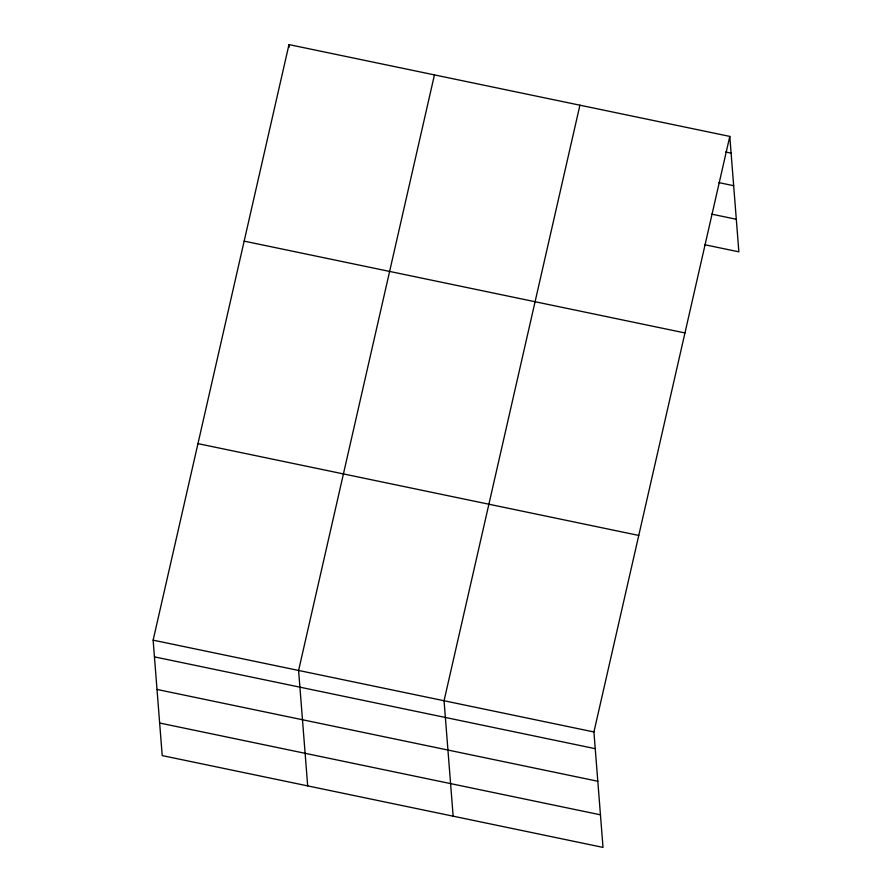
<?xml version="1.0" encoding="UTF-8"?>
<svg xmlns="http://www.w3.org/2000/svg" width="892" height="892" viewBox="0 0 892 892"><rect width="100%" height="100%" fill="white"/><g stroke="black" fill="none" stroke-linecap="round" stroke-linejoin="round"><path stroke-width="1.34" d="M729.79 136.409L593.927 731.964L603.014 847.4L162.21 755.591L153.134 640.155L288.986 44.6L729.79 136.409L738.866 251.845L704.814 244.743M434.449 74.895L298.597 670.461L307.684 785.885M579.912 105.2L444.06 700.755L453.147 816.18M725.653 151.986L731.106 153.123M718.673 182.581L733.67 185.703M711.783 214.158L736.301 219.265M244.152 241.13L684.956 332.95M197.957 443.625L638.761 535.434M153.134 640.155L593.927 731.964M154.45 656.869L595.243 748.678M157.014 689.449L597.807 781.258M159.646 723.011L600.45 814.82M288.986 44.6L289.186 47.176"/></g></svg>
